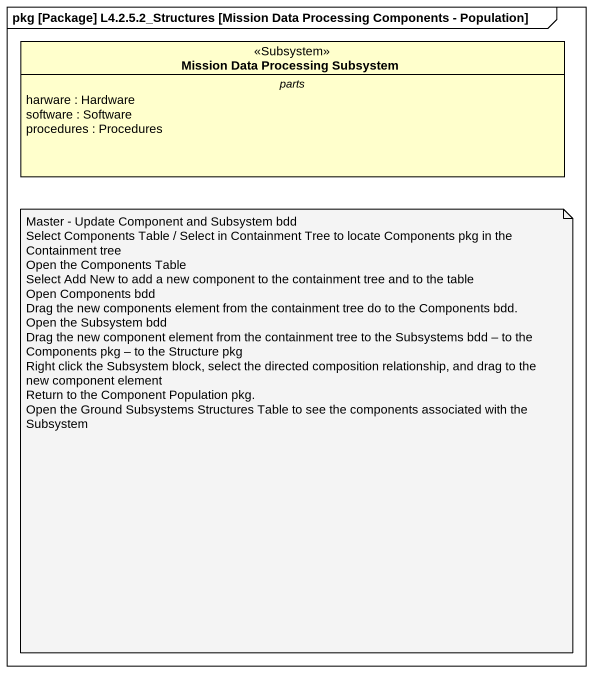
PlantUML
@startuml
mainframe pkg [Package] L4.2.5.2_Structures [Mission Data Processing Components - Population]
hide circle
hide empty members
class "Mission Data Processing Subsystem" as Mission_Data_Processing <<Subsystem>> {
  -- parts --
  harware : Hardware
  software : Software
  procedures : Procedures
}
note as N1
  Master - Update Component and Subsystem bdd
  Select Components Table / Select in Containment Tree to locate Components pkg in the Containment tree
  Open the Components Table
  Select Add New to add a new component to the containment tree and to the table
  Open Components bdd
  Drag the new components element from the containment tree do to the Components bdd.
  Open the Subsystem bdd
  Drag the new component element from the containment tree to the Subsystems bdd – to the Components pkg – to the Structure pkg
  Right click the Subsystem block, select the directed composition relationship, and drag to the new component element
  Return to the Component Population pkg.
  Open the Ground Subsystems Structures Table to see the components associated with the Subsystem
end note
@enduml
